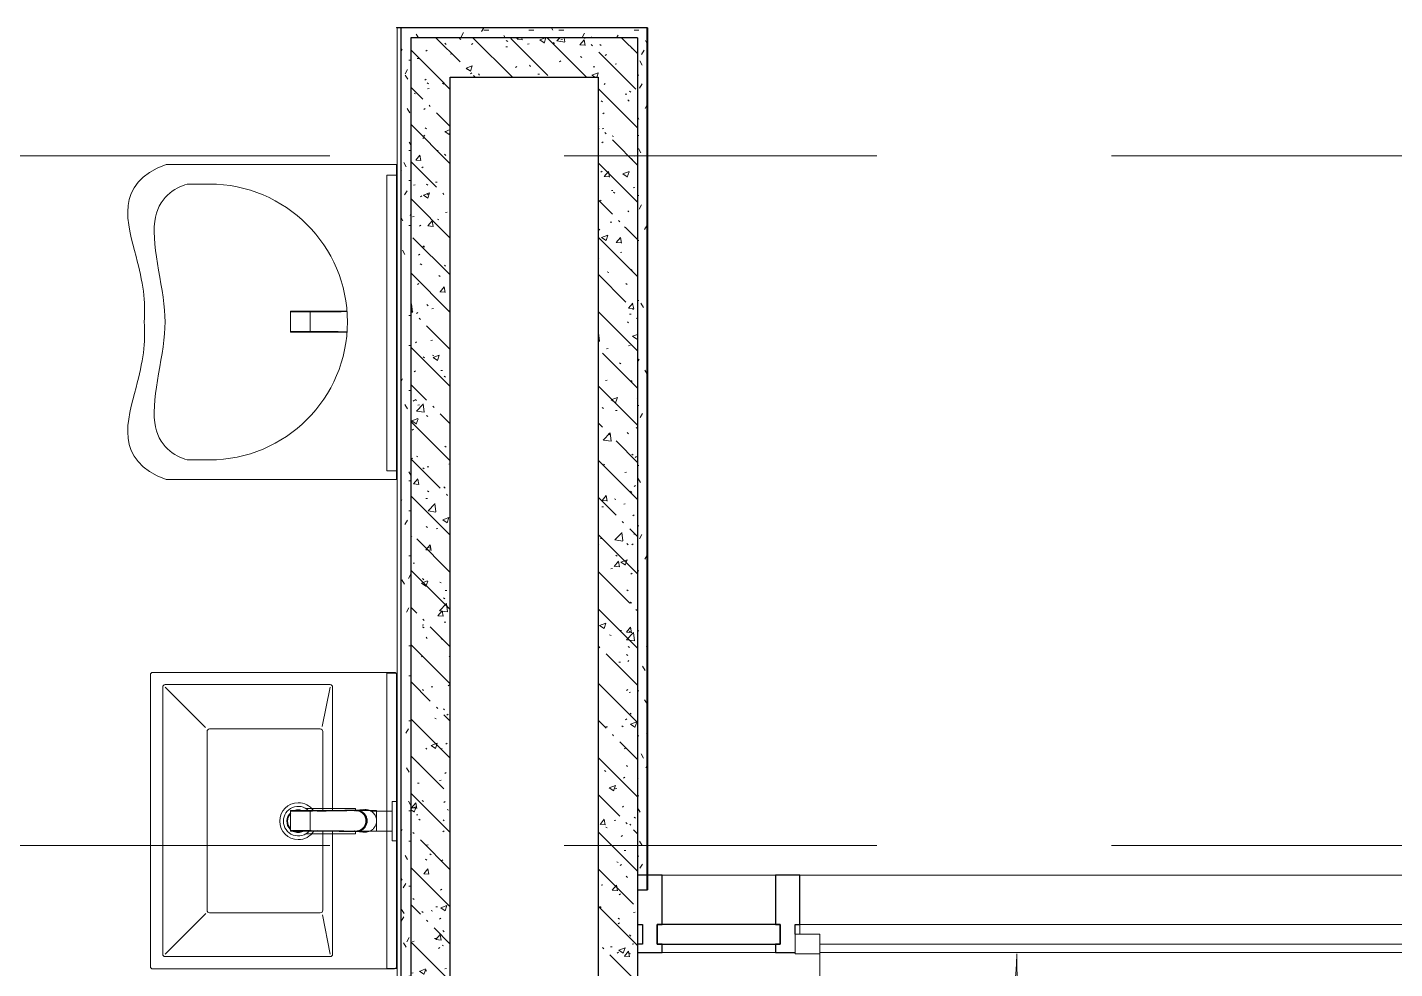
# Model space of a CAD drawing. Header units: millimetres. Extents: x 39286 to 136192, y -1987 to 27400.
# Drawn here: x 44671 to 47447, y 11750 to 13661 of the extents above; entities that cross this region are included whole.
import ezdxf

# ---------------------------------------------------------------- set-up
doc = ezdxf.new("R2010")
doc.units = ezdxf.units.MM
doc.linetypes.add('Осевая', pattern=[3175, 635, -476.25, 1587.5, -476.25])
for name, color, linetype, lineweight in [('0-1', 7, 'Continuous', 9), ('A-DOOR', 7, 'Continuous', 9), ('A-DOOR-1', 7, 'Continuous', 13), ('A-GLAZ-CURT', 7, 'Continuous', 9), ('A-GLAZ-CURT-1', 7, 'Continuous', 25), ('A-GLAZ-CWMG', 7, 'Continuous', 9), ('A-GLAZ-CWMG-1', 7, 'Continuous', 25), ('A-WALL', 7, 'Continuous', 9), ('I-WALL', 7, 'Continuous', 9), ('P-SANR-FIXT', 7, 'Continuous', 9), ('P-SANR-FIXT-1', 7, 'Continuous', 13), ('Оси-2', 7, 'Осевая', 9)]:
    doc.layers.add(name, color=color, linetype=linetype, lineweight=lineweight)
for name, color, linetype, lineweight, true_color in [('A-WALL-1', 7, 'Continuous', 25, 0x3c3c3c), ('A-WALL-FNSH-2', 7, 'Continuous', 13, 0x3c3c3c), ('I-FURN-1', 7, 'Continuous', 9, 0xf0f0f0)]:
    doc.layers.add(name, color=color, linetype=linetype, lineweight=lineweight, true_color=true_color)
pattern_1 = [(135, (0, 0), (-75.43415, -75.43415), [106.68, -17.78, 3.556, -17.78]), (135, (0, 75.39), (-75.43415, -75.43415), []), (50, (0, 0), (127.52922, -11.15758), [13.335, -146.685]), (355, (0, 0), (-24.66966, 133.74002), [10.668, -117.348]), (100.451, (10.63, -0.93), (102.85973, 122.58178), [11.333, -124.663]), (46.184, (0, 35.56), (189.75516, -29.43036), [20.002, -220.027]), (96.636, (15.81, 33.1), (166.1822, 173.1996), [17, -186.995]), (351.184, (0, 35.56), (166.1839, 173.1976), [16.002, -176.022]), (21, (17.78, 26.67), (106.13027, -71.58603), [13.335, -146.685]), (326, (17.78, 26.67), (43.26188, 128.93175), [10.668, -117.348]), (71.451, (26.62, 20.7), (149.39198, 57.34505), [11.333, -124.663]), (37.5, (0, 0), (2.16223, 59.188357), [3.353, -112.573, 3.353, -115.773, -117.793]), (37.5, (0, 0), (2.16223, 59.188357), [-235.052, 3.353, -114.44]), (7.5, (0, 0), (46.77386, 70.12615), [3.353, -64.567, 3.353, -109.906, -44.894]), (7.5, (0, 0), (46.77386, 70.12615), [-181.178, 3.353, -41.542]), (327.5, (-39.65, 0), (94.91367, -4.010093), [3.353, -41.097, 3.353, -135.331, -184.023]), (327.5, (-39.65, 0), (94.91367, -4.010093), [-183.134, 3.353, -180.67]), (317.5, (-57.43, 0), (103.69057, 17.79882), [3.353, -54.432, 3.353, -88.748, -130.683]), (317.5, (-57.43, 0), (103.69057, 17.79882), [-149.885, 3.353, -127.33])]
pattern_2 = [(0, (0, 0), (121.92, 30.48), [10.058, -81.382, 10.058, -81.382, -487.68]), (0, (0, 0), (121.92, 30.48), [-182.88, 10.058, -172.822, 10.058, -81.382, -213.36]), (0, (0, 0), (121.92, 30.48), [-457.2, 10.058, -50.902, 10.058, -142.342]), (120, (45.72, 15.24), (-87.356454, 90.345817), [10.058, -81.382, 10.058, -81.382, -487.68]), (120, (45.72, 15.24), (-87.356454, 90.345817), [-182.88, 10.058, -172.822, 10.058, -81.382, -213.36]), (120, (45.72, 15.24), (-87.356454, 90.345817), [-457.2, 10.058, -50.902, 10.058, -142.342]), (240, (60.96, 76.2), (-34.563546, -120.825817), [10.058, -81.382, 10.058, -81.382, -487.68]), (240, (60.96, 76.2), (-34.563546, -120.825817), [-182.88, 10.058, -172.822, 10.058, -81.382, -213.36]), (240, (60.96, 76.2), (-34.563546, -120.825817), [-457.2, 10.058, -50.902, 10.058, -142.342])]

# ---------------------------------------------------------------- blocks, each defined once
blk = doc.blocks.new('зеркало круглое600д - 1_22д зеркало круглое d600-30456177-План разверток пом_ 1_38_ Этаж 1')
at = {"layer": 'I-FURN-1'}
for p, q in [((-300, 0), (300, 0)), ((300, 0), (-300, 0)), ((-300, 0), (-300, -20)), ((-300, -20), (300, -20)), ((300, -20), (-300, -20)), ((300, -20), (300, 0))]:
    blk.add_line(p, q, dxfattribs=at)
blk = doc.blocks.new('зеркало круглое600д - 1_22д зеркало круглое d600-V58-План разверток пом_ 1_38_ Этаж 1')
at = {"layer": 'I-FURN-1'}
for p, q in [((-300, 0), (300, 0)), ((244.6, 0), (-300, 0)), ((300, 0), (258, 0)), ((-300, 0), (-300, -20)), ((-300, -20), (251.8, -20)), ((300, -20), (-300, -20)), ((258, -20), (300, -20)), ((300, -20), (300, 0))]:
    blk.add_line(p, q, dxfattribs=at)
blk = doc.blocks.new('сифон - Для раковины-V64-План разверток пом_ 1_38_ Этаж 1')
at = {"layer": 'P-SANR-FIXT'}
for p, q in [((200, 40), (191.1, 40)), ((191.1, 0.6), (191.1, 40)), ((200, 40), (200, 0.6)), ((116.7, 26), (15, 26)), ((116.7, 26), (116.7, 20.9)), ((15, -26), (116.7, -26)), ((116.7, -19.7), (116.7, -26)), ((191.1, -40), (191.1, 0)), ((200, 0), (200, -40)), ((191.1, -40), (200, -40))]:
    blk.add_line(p, q, dxfattribs=at)
for start, end in [(45, 180), (180, 319.7584)]:
    blk.add_arc((0, 0), 30, start, end, dxfattribs=at)
at = {"layer": 'P-SANR-FIXT-1'}
for p, q in [((127.1, 20), (123.1, 20)), ((180, 20), (147.8, 20)), ((191.1, 20), (180, 20)), ((21.9, -20), (49, -20)), ((49, -20), (56, -20)), ((56, -20), (75, -20)), ((85.7, -20), (118.5, -20)), ((119.7, -20), (122.9, -20)), ((145.8, -20), (180, -20)), ((180, -20), (191.1, -20))]:
    blk.add_line(p, q, dxfattribs=at)
for radius, start, end in [(22.5, 133.7338, 180), (22.5, 180, 225.6765), (21.5, 136.1578, 180), (21.5, 180, 223.3802), (22.5, 67.2152, 113.0759), (21.5, 72, 108), (22.5, 241.9585, 297.7301), (21.5, 245.8675, 288), (21.5, 289.8449, 293.8296)]:
    blk.add_arc((0, 0), radius, start, end, dxfattribs=at)
blk = doc.blocks.new('раковина - 400 x 500mm-V65-План разверток пом_ 1_38_ Этаж 1')
at = {"layer": 'P-SANR-FIXT'}
for p, q in [((347.5, 0), (-244.5, 0)), ((-249.5, -5), (-249.5, -495)), ((352.5, -20), (352.5, -5)), ((352.5, -495), (352.5, -20)), ((-224.5, -135), (-224.5, -470)), ((32, -130), (-219.5, -130)), ((-219.5, -135), (-139.5, -151)), ((322.5, -130), (72, -130)), ((322.5, -135), (242.8, -150.5)), ((327.5, -470), (327.5, -135)), ((-134.5, -155), (-134.5, -380)), ((-126, -150), (-129.5, -150)), ((32.1, -150), (-126, -150)), ((233.5, -150), (72, -150)), ((238.5, -155), (238.5, -380)), ((-219.5, -470), (-137.6, -388.1)), ((-129.5, -385), (233.5, -385)), ((322.5, -470), (240.2, -387.7)), ((-219.5, -475), (322.5, -475)), ((-244.5, -500), (347.5, -500))]:
    blk.add_line(p, q, dxfattribs=at)
for centre, radius, start, end in [((-244.5, -5), 5, 90, 134.153), ((347.5, -5), 5, 13.7658, 90), ((-244.5, -5), 5, 135, 180), ((-219.5, -135), 5, 90, 180), ((322.5, -135), 5, 0, 90), ((-129.5, -155), 5, 90, 180), ((233.5, -155), 5, 0, 90), ((52.6, -199.9), 37.5, 124.8171, 180), ((52.6, -199.9), 23, 161.6513, 180), ((52.6, -199.9), 37.5, 360, 57.1461), ((52.6, -199.9), 23, 360, 25.129), ((52.6, -199.9), 37.5, 180, 360), ((52.6, -199.9), 23, 180, 198.7205), ((52.6, -199.9), 23, 221.5388, 315), ((52.6, -199.9), 23, 334.4154, 360), ((-129.5, -380), 5, 180, 270), ((233.5, -380), 5, 270, 360), ((-219.5, -470), 5, 180, 270), ((322.5, -470), 5, 270, 0), ((-244.5, -495), 5, 180, 270), ((347.5, -495), 5, 270, 0)]:
    blk.add_arc(centre, radius, start, end, dxfattribs=at)
blk = doc.blocks.new('смеситель для раковины - Default-V66-План разверток пом_ 1_38_ Этаж 1')
at = {"layer": '0-1'}
for p, q in [((19.7, 151.6), (-19.8, 151.6)), ((19.8, 111.8), (-19.8, 111.8)), ((-20.3, 110), (-20.4, 97.4)), ((20.4, 97.4), (20.3, 110)), ((-22.8, 3), (-21.8, 15.6)), ((-20.7, 17.2), (-20.7, 16.7)), ((20.8, 16.7), (20.8, 17.2))]:
    blk.add_line(p, q, dxfattribs=at)
at = {"layer": '0-1', "flags": 128}
for points in [[(-19.8, 151.6), (-20, 151.6), (-20.2, 151.6), (-20.3, 151.5), (-20.4, 151.5), (-20.5, 151.4), (-20.6, 151.3), (-20.6, 151.2), (-20.7, 151.1), (-20.7, 151.1), (-20.7, 151), (-20.7, 151), (-20.8, 150.9), (-20.8, 150.6), (-20.8, 149.7), (-20.8, 148.7), (-20.8, 147.7), (-20.9, 146.7), (-20.9, 145.3), (-21.1, 93.2)], [(19.7, 151.6), (20, 151.6), (20.2, 151.6), (20.4, 151.5), (20.5, 151.4), (20.6, 151.3), (20.6, 151.3), (20.7, 151.2), (20.7, 151.1), (20.7, 151.1), (20.7, 151), (20.8, 151), (20.8, 150.9), (20.8, 150.6)], [(-19.8, 111.8), (-19.9, 111.8), (-20, 111.8), (-20.1, 111.8), (-20.1, 111.7), (-20.2, 111.7), (-20.3, 111.6), (-20.3, 111.5), (-20.3, 111.5), (-20.3, 111.4), (-20.3, 111.4), (-20.3, 111.4), (-20.3, 111.3), (-20.3, 111.2), (-20.3, 111), (-20.3, 110.8), (-20.3, 110.6), (-20.3, 110.3), (-20.3, 110)], [(12.1, -0.1), (14.4, 1.7), (18.1, 6.1), (20.4, 11.5), (21.2, 17.2), (21.2, 36.2), (21.1, 56), (21, 111.4)], [(19.8, 111.8), (19.9, 111.8), (20, 111.8), (20.1, 111.8), (20.2, 111.7), (20.2, 111.6), (20.3, 111.6), (20.3, 111.5), (20.3, 111.5), (20.3, 111.4), (20.3, 111.4), (20.3, 111.3), (20.3, 111.1), (20.3, 110.9), (20.3, 110.7), (20.3, 110.4), (20.3, 110)], [(-21.8, 15.6), (-21.7, 19.7), (-21.6, 24.4), (-21.5, 30.8), (-21.4, 37.1), (-21.3, 49.4), (-21.2, 68.8), (-21.1, 88)], [(-18.9, 7.6), (-20, 10.3), (-20.8, 13.1), (-21.1, 18.6), (-21.1, 48.6), (-21.1, 93.2)], [(21.8, 15.6), (22.1, 11.2), (22.8, 3)]]:
    blk.add_lwpolyline(points, dxfattribs=at)
at = {"layer": 'P-SANR-FIXT'}
for p, q in [((21, 151.6), (-21, 151.6)), ((-21, 151.6), (-21, -23)), ((-19.7, 144), (-19.8, 111.7)), ((19.8, 111.7), (19.7, 144)), ((21, -23), (21, 151.6)), ((-21, 19.9), (-20.8, 19.8)), ((-20.4, 22), (-20.8, 19.8)), ((19.4, 12.9), (20.4, 11.1)), ((20.8, 19.8), (20.4, 22)), ((21, 19.9), (20.8, 19.8)), ((20.9, 18.5), (20.8, 19.8)), ((20.9, 18.4), (21.1, 18.4)), ((22.5, 5), (22.9, 0.9)), ((-21, -23), (21, -23)), ((-0.6, -2.8), (0.6, -2.8))]:
    blk.add_line(p, q, dxfattribs=at)
at = {"layer": 'P-SANR-FIXT', "flags": 128}
for points in [[(-21.1, 16.9), (-21.1, 42.2), (-21, 67.6), (-20.8, 118.3), (-20.7, 143.7), (-20.7, 149.4), (-20.8, 150.2), (-20.9, 145.3), (-20.9, 138.9), (-21.1, 88.1)], [(-20.1, 88.1), (-20.1, 99.6), (-20, 111), (-20, 122.4), (-19.9, 133.8), (-19.9, 145.2)], [(19.9, 145.2), (19.9, 138.9), (19.9, 132.6), (20, 126.2), (20, 119.9), (20, 113.5), (20, 107.2), (20.1, 100.8), (20.1, 94.5), (20.1, 88.1)], [(21.1, 88.1), (20.9, 138.9), (20.9, 145.3), (20.8, 150.2), (20.7, 149.4), (20.7, 143.7), (20.8, 118.3), (21, 67.6), (21.1, 42.2), (21.1, 16.9)], [(-21.1, 18.6), (-21.1, 18.6), (-21.1, 18.6), (-21, 18.6), (-21, 18.6), (-21, 18.5), (-20.9, 18.5), (-20.9, 18.5)], [(-21.1, 18.4), (-21.1, 18), (-21.1, 17.6), (-21.1, 17.2), (-21.1, 16.8), (-21.1, 16.4)], [(-20.8, 19.8), (-20.9, 19.2), (-20.9, 18.5)], [(-15.9, 4.1), (-13.1, 1.6), (-9.8, -0.4), (-6.1, -1.8), (-2.1, -2.5), (2.1, -2.5), (6.1, -1.8), (9.8, -0.4), (11.1, 0.4)], [(11.5, 0.5), (13.1, 1.6), (15.9, 4.1)], [(21.1, 16.4), (21.1, 16.8), (21.1, 17.2), (21.1, 17.6), (21.1, 18), (21.1, 18.4)], [(22.9, 0.9), (22.7, 3.2), (22.5, 5.6), (22.3, 7.9), (22.1, 10.8), (21.8, 15.2)], [(0.6, -3.9), (0.3, -3.9), (0.1, -3.9), (-0.1, -3.9), (-0.3, -3.9), (-0.6, -3.9)]]:
    blk.add_lwpolyline(points, dxfattribs=at)
at = {"layer": 'P-SANR-FIXT'}
for centre, major_axis, ratio, start_param, end_param in [((-19.8, 109.7), (-0.5, 0.002), 0.095846, 0.017294, 1.571164), ((19.8, 109.7), (0.5, 0.002), 0.095848, 4.711795, 6.265892), ((0, 17.2), (20.8, 0), 0.98634, 3.038054, 3.141593), ((0, 17.2), (20.8, 0), 0.98634, 3.141593, 3.441377), ((0, 16.7), (20.8, 0), 0.98634, 3.141593, 3.372062), ((0, 16.7), (20.7, 0), 0.98634, 3.571127, 3.769911), ((0, 17.2), (20.8, 0), 0.98634, 3.613983, 5.358408), ((0, 16.7), (20.7, 0), 0.98634, 3.994763, 4.083653), ((0, 16.7), (20.8, 0), 0.98634, 5.376246, 5.846752), ((0, 17.2), (20.8, 0), 0.98634, 5.499139, 5.804813), ((0, 17.2), (-20.8, 0), 0.98634, 2.841808, 3.141593), ((0, 16.7), (20.8, 0), 0.98634, 6.052716, 6.283185), ((0, 17.2), (20.8, 0), 0.98634, 0, 0.103539), ((0, 16.7), (20.7, 0), 0.98634, 4.276566, 4.807479), ((0, 16.7), (20.8, 0), 0.98634, 4.9338, 5.10736)]:
    blk.add_ellipse(centre, major_axis=major_axis, ratio=ratio, start_param=start_param, end_param=end_param, dxfattribs=at)
for points, knots in [([(-19.9, 145.2), (-19.9, 146), (-19.9, 147.4), (-19.8, 149.3), (-19.8, 150.7), (-19.8, 151.5), (-19.8, 151.6), (-19.8, 151.6)], [0, 0, 0, 0, 0.1, 0.2, 0.3, 0.4, 0.4725859, 0.4725859, 0.4725859, 0.4725859]), ([(-19.8, 151.6), (-19.7, 151.6), (-19.7, 151.6), (-19.7, 151.2), (-19.7, 150), (-19.7, 148.3), (-19.7, 146.2), (-19.7, 144.8), (-19.7, 144)], [0.4728347, 0.4728347, 0.4728347, 0.4728347, 0.5, 0.6, 0.7, 0.8, 0.9, 1, 1, 1, 1]), ([(19.7, 144), (19.7, 144.8), (19.7, 146.2), (19.7, 148.3), (19.7, 150), (19.7, 151.2), (19.7, 151.6), (19.7, 151.6), (19.7, 151.6)], [0, 0, 0, 0, 0.1, 0.2, 0.3, 0.4, 0.5, 0.5274121, 0.5274121, 0.5274121, 0.5274121]), ([(19.7, 151.6), (19.8, 151.6), (19.8, 151.5), (19.8, 150.7), (19.8, 149.3), (19.9, 147.4), (19.9, 146), (19.9, 145.2)], [0.5275209, 0.5275209, 0.5275209, 0.5275209, 0.6, 0.7, 0.8, 0.9, 1, 1, 1, 1]), ([(-19.8, 111.8), (-19.8, 111.8), (-19.8, 111.7), (-19.8, 110.9), (-19.8, 110.1), (-19.8, 109.7)], [0.4695548, 0.4695548, 0.4695548, 0.4695548, 0.6, 0.8, 1, 1, 1, 1]), ([(19.8, 109.7), (19.8, 110.1), (19.8, 110.9), (19.8, 111.7), (19.8, 111.8), (19.8, 111.8)], [0, 0, 0, 0, 0.2, 0.4, 0.5304748, 0.5304748, 0.5304748, 0.5304748]), ([(-21.1, 88.1), (-21.1, 85.7), (-21.1, 82.2), (-21.1, 77.5), (-21.2, 73.9), (-21.2, 70.4), (-21.2, 66.8), (-21.2, 63.9), (-21.2, 61.5), (-21.2, 59.8), (-21.2, 58), (-21.2, 55.7), (-21.3, 52.8), (-21.3, 49.3), (-21.3, 46), (-21.3, 42.6), (-21.4, 39.4), (-21.4, 36.2), (-21.5, 32.2), (-21.5, 27.5), (-21.7, 20.9), (-21.8, 17.2), (-21.8, 15.2)], [0, 0, 0, 0, 0.083333, 0.125, 0.166667, 0.208333, 0.25, 0.291667, 0.3125, 0.333333, 0.354167, 0.375, 0.416667, 0.458333, 0.5, 0.541667, 0.583333, 0.625, 0.666667, 0.75, 0.833333, 1, 1, 1, 1]), ([(-20.4, 97.4), (-20.4, 91.1), (-20.5, 81.8), (-20.6, 69.7), (-20.6, 60), (-20.7, 52.6), (-20.8, 47.4), (-20.8, 45.2), (-20.8, 43.5), (-20.9, 41.8), (-20.9, 39.8), (-20.9, 37.7), (-20.9, 36.2), (-20.9, 35.4), (-21, 34.1), (-21, 32.6), (-21, 31), (-21, 29.7), (-21, 28.6), (-21, 27.7), (-21, 26.8), (-21.1, 25.6), (-21.1, 22.9), (-21.1, 20.4), (-21.1, 18.4)], [0, 0, 0, 0, 0.222222, 0.333333, 0.444444, 0.583333, 0.618056, 0.652778, 0.670139, 0.6875, 0.722222, 0.756944, 0.774306, 0.782986, 0.791667, 0.826389, 0.84375, 0.861111, 0.878472, 0.887153, 0.895833, 0.913194, 0.930556, 1, 1, 1, 1]), ([(-20.5, 43.6), (-20.5, 44.1), (-20.5, 44.9), (-20.5, 45.9), (-20.4, 46.5), (-20.4, 47), (-20.4, 47.6), (-20.3, 48.2), (-20.3, 49.3), (-20.3, 50.8), (-20.3, 52.7), (-20.3, 54.8), (-20.2, 57.1), (-20.2, 60.5), (-20.1, 67), (-20, 78.4), (-19.9, 90.5), (-19.9, 97.4)], [0.3665203, 0.3665203, 0.3665203, 0.3665203, 0.3928571, 0.4107143, 0.4196429, 0.4285714, 0.4375, 0.4464286, 0.4642857, 0.5, 0.5357143, 0.5714286, 0.6071429, 0.6428571, 0.7142857, 0.8571429, 1, 1, 1, 1]), ([(19.9, 97.4), (19.9, 90.5), (20, 78.4), (20.1, 66.9), (20.2, 60.3), (20.3, 57), (20.3, 54.6), (20.3, 52.6), (20.3, 50.7), (20.3, 49.2), (20.4, 48.1), (20.4, 47.4), (20.4, 46.9), (20.4, 46.4), (20.4, 45.8), (20.4, 44.6), (20.4, 43), (20.4, 41.3), (20.5, 40), (20.5, 39.2), (20.6, 38.5), (20.7, 37.9), (20.7, 37.5)], [0, 0, 0, 0, 0.1428571, 0.2857143, 0.3571429, 0.3928571, 0.4285714, 0.4642857, 0.5, 0.5357143, 0.5535714, 0.5625, 0.5714286, 0.5803571, 0.5892857, 0.6071429, 0.6428571, 0.6785714, 0.6964286, 0.7053571, 0.7142857, 0.7301718, 0.7301718, 0.7301718, 0.7301718]), ([(20.1, 88.1), (20.1, 88.2), (20.2, 88.3), (20.4, 88.2), (20.5, 88), (20.6, 87.8), (20.7, 87.5), (20.7, 87.3), (20.8, 87.1), (20.9, 87), (20.9, 86.8), (20.9, 86.7)], [0, 0, 0, 0, 0.1, 0.19375, 0.25, 0.3, 0.35, 0.4, 0.45, 0.525, 0.575, 0.575, 0.575, 0.575]), ([(21.1, 18.4), (21.1, 19.2), (21.1, 20.8), (21.1, 23.1), (21.1, 25), (21.1, 26.5), (21, 27.6), (21, 28.6), (21, 30), (21, 31.7), (21, 33.4), (21, 34.6), (20.9, 35.2), (20.9, 35.7), (20.9, 36.3), (20.9, 36.9), (20.9, 38.1), (20.9, 39.8), (20.9, 41.4), (20.8, 42.8), (20.8, 44.1), (20.8, 45.8), (20.8, 48.6), (20.7, 53.5), (20.6, 60.7), (20.6, 68.9), (20.5, 76.5), (20.5, 85.7), (20.4, 92.7), (20.4, 97.4)], [0, 0, 0, 0, 0.027778, 0.055556, 0.083333, 0.097222, 0.111111, 0.125, 0.138889, 0.166667, 0.194444, 0.208333, 0.215278, 0.222222, 0.229167, 0.236111, 0.25, 0.277778, 0.305556, 0.319444, 0.333333, 0.361111, 0.388889, 0.444444, 0.555556, 0.666667, 0.75, 0.833333, 1, 1, 1, 1]), ([(21.8, 15.2), (21.8, 16.4), (21.7, 19.4), (21.6, 24.2), (21.5, 28.2), (21.5, 30.6), (21.5, 32.4), (21.4, 34.1), (21.4, 35.8), (21.4, 37.3), (21.4, 38.7), (21.4, 39.8), (21.4, 41), (21.3, 42.6), (21.3, 44.7), (21.3, 47.5), (21.3, 50.9), (21.2, 55.1), (21.2, 60), (21.2, 65.1), (21.2, 69.9), (21.2, 74.5), (21.1, 80.6), (21.1, 85.1), (21.1, 88.1)], [0, 0, 0, 0, 0.142857, 0.285714, 0.357143, 0.392857, 0.428571, 0.464286, 0.5, 0.535714, 0.553571, 0.571429, 0.589286, 0.607143, 0.642857, 0.678571, 0.714286, 0.75, 0.785714, 0.821429, 0.857143, 0.892857, 0.928571, 1, 1, 1, 1]), ([(-21, 19.9), (-21, 20.5), (-20.9, 21.9), (-20.9, 23.9), (-20.9, 25.6), (-20.9, 26.9), (-20.9, 27.6), (-20.9, 28.1), (-20.9, 28.7), (-20.9, 29.4), (-21, 30.9), (-21, 33.1), (-21, 35.5), (-20.9, 37.4), (-20.9, 38.5), (-20.8, 39.3), (-20.7, 40.1), (-20.7, 40.7), (-20.6, 41.2), (-20.6, 41.3)], [0, 0, 0, 0, 0.0357143, 0.0714286, 0.1071429, 0.125, 0.1339286, 0.1428571, 0.1517857, 0.1607143, 0.1785714, 0.2142857, 0.25, 0.2678571, 0.2857143, 0.2946429, 0.3035714, 0.3214286, 0.3257253, 0.3257253, 0.3257253, 0.3257253]), ([(20.9, 33.9), (20.9, 33.6), (20.9, 32.5), (20.9, 30.9), (20.9, 29.2), (20.9, 28.3), (20.9, 27.5), (20.9, 26.8), (20.9, 25.6), (20.9, 23.9), (21, 21.9), (21, 20.5), (21, 19.9)], [0.7766981, 0.7766981, 0.7766981, 0.7766981, 0.7857143, 0.8214286, 0.8392857, 0.8571429, 0.8660714, 0.875, 0.8928571, 0.9285714, 0.9642857, 1, 1, 1, 1]), ([(-21.8, 15.2), (-21.9, 13.9), (-22, 12.1), (-22.1, 10.1), (-22.2, 8.7), (-22.3, 7.5), (-22.4, 6.6), (-22.5, 5.7), (-22.6, 4.8), (-22.7, 3.8), (-22.8, 2.5), (-22.9, 1.5), (-22.9, 0.9)], [0, 0, 0, 0, 0.166667, 0.25, 0.333333, 0.416667, 0.5, 0.583333, 0.666667, 0.75, 0.833333, 1, 1, 1, 1]), ([(22.9, 0.3), (22.9, -2.5), (22.3, -6.4), (20, -11.4), (17.7, -14.7), (14.9, -17.6), (11.6, -20), (7.9, -21.7), (4.5, -22.6), (1.5, -23), (-1.9, -23), (-6, -22.4), (-10, -20.8), (-12.8, -19.1), (-14.8, -17.5), (-16.7, -15.8), (-18.8, -13.3), (-21.9, -8.1), (-22.9, -3.2), (-22.9, 0.3)], [0, 0, 0, 0, 0.111111, 0.166667, 0.222222, 0.277778, 0.333333, 0.388889, 0.444444, 0.479167, 0.513889, 0.583333, 0.652778, 0.6875, 0.722222, 0.756944, 0.791667, 0.861111, 1, 1, 1, 1]), ([(-21, 19.9), (-21, 19.7), (-21, 19.5), (-21.1, 19.2), (-21.1, 18.9), (-21.1, 18.7), (-21.1, 18.6)], [0, 0, 0, 0, 0.333333, 0.5, 0.666667, 1, 1, 1, 1]), ([(-0.6, -3.9), (-1.6, -3.9), (-3.8, -3.7), (-7, -2.8), (-10, -1.5), (-12.8, 0.2), (-15.2, 2.3), (-17.3, 4.8), (-18.7, 7.1), (-19.6, 9), (-20.1, 10.6), (-20.6, 12.1), (-21, 14.3), (-21.1, 15.9), (-21.1, 16.9)], [0, 0, 0, 0, 0.1, 0.2, 0.3, 0.4, 0.5, 0.6, 0.7, 0.75, 0.8, 0.85, 0.9, 1, 1, 1, 1]), ([(-21.1, 16.4), (-21.1, 14.3), (-20.4, 11.1), (-18.7, 7.6), (-17.5, 5.8), (-16.4, 4.5), (-15.2, 3.2), (-13.9, 2.1), (-12.5, 1), (-10.9, 0.1), (-9.2, -0.7), (-6.9, -1.7), (-3.8, -2.5), (0, -2.8), (3.8, -2.5), (6.9, -1.7), (9, -0.9), (10.1, -0.3), (10.9, 0.1), (11.7, 0.5), (12.7, 1.2), (13.9, 2), (15, 3), (15.8, 3.8), (16.4, 4.5), (17, 5.2), (17.7, 6.2), (18.6, 7.6), (19.3, 9), (19.7, 9.9), (19.9, 10.5), (20, 10.9), (20.2, 11.2), (20.3, 11.7), (20.6, 12.6), (20.8, 13.8), (21, 15.1), (21.1, 16), (21.1, 16.4)], [0, 0, 0, 0, 0.111111, 0.166667, 0.194444, 0.222222, 0.25, 0.277778, 0.305556, 0.333333, 0.361111, 0.388889, 0.444444, 0.5, 0.555556, 0.611111, 0.638889, 0.652778, 0.666667, 0.680556, 0.694444, 0.722222, 0.75, 0.763889, 0.777778, 0.791667, 0.805556, 0.833333, 0.861111, 0.875, 0.881944, 0.888889, 0.895833, 0.902778, 0.916667, 0.944444, 0.972222, 1, 1, 1, 1]), ([(-20.8, 14.6), (-20.7, 14.1), (-20.6, 12.9), (-20.2, 11.6), (-20, 10.9)], [0, 0, 0, 0, 0.4, 1, 1, 1, 1]), ([(-20, 10.9), (-19.6, 9.8), (-18.5, 7.4), (-17, 5.2), (-15.9, 4.1)], [0, 0, 0, 0, 0.444444, 1, 1, 1, 1]), ([(21.1, 16.9), (21.1, 15.9), (21, 13.7), (20.2, 10.6), (19, 7.6), (16.7, 3.9), (12.9, 0), (7.1, -3.1), (2.7, -3.9), (0.6, -3.9)], [0, 0, 0, 0, 0.1, 0.2, 0.3, 0.4, 0.6, 0.8, 1, 1, 1, 1]), ([(15.9, 4.1), (16.7, 5), (18.4, 7.2), (19.5, 9.5), (20, 10.9)], [0, 0, 0, 0, 0.444444, 1, 1, 1, 1]), ([(20, 10.9), (20.2, 11.4), (20.5, 12.7), (20.7, 13.9), (20.8, 14.6)], [0, 0, 0, 0, 0.444444, 1, 1, 1, 1]), ([(-0.6, -3.9), (-0.6, -3.9), (-0.6, -3.7), (-0.6, -3.5), (-0.6, -3.1), (-0.6, -2.9), (-0.6, -2.8)], [0, 0, 0, 0, 0.363636, 0.545455, 0.727273, 1, 1, 1, 1]), ([(0.6, -3.9), (0.6, -3.9), (0.6, -3.7), (0.6, -3.5), (0.6, -3.1), (0.6, -2.9), (0.6, -2.8)], [0, 0, 0, 0, 0.363636, 0.545455, 0.727273, 1, 1, 1, 1])]:
    blk.add_open_spline(points, degree=3, knots=knots, dxfattribs=at)
for points in [[(-19.8, 111.8), (-19.8, 111.8), (-19.8, 111.8), (-19.8, 111.8)], [(19.8, 111.8), (19.8, 111.8), (19.8, 111.8), (19.8, 111.8)], [(-20.1, 88.1), (-20.4, 88.2), (-20.6, 88.2), (-20.8, 88.2)], [(-20, 85.7), (-20.1, 86.5), (-20.1, 87.3), (-20.1, 88.1)], [(20.1, 88.1), (20.1, 87.3), (20.1, 86.5), (20, 85.7)], [(-22.9, 0.9), (-22.9, 2.2), (-22.8, 3.6), (-22.6, 4.9)], [(-21.8, 15.2), (-21.8, 16.4), (-21.7, 17.6), (-21.4, 18.8)], [(-21.2, 19.5), (-21, 20.5), (-20.6, 21.4), (-20.2, 22.3)], [(-20.9, 18.4), (-21, 18.4), (-21.1, 18.4), (-21.1, 18.5)], [(-20.4, 22.5), (-20.7, 21.7), (-20.9, 20.8), (-21, 19.9)], [(-20.9, 18.3), (-20.9, 17.7), (-20.9, 16.5), (-20.8, 15.2), (-20.8, 14.6)], [(20.7, 19.9), (20.7, 17.5), (19.9, 12.6), (16.3, 6), (10.7, 1.1), (3.8, -1.6), (-3.7, -1.6), (-10.7, 1.1), (-16.3, 6), (-19.9, 12.6), (-20.7, 17.5), (-20.7, 19.9)], [(-20.4, 11.1), (-20.1, 11.7), (-19.8, 12.3), (-19.4, 12.9)], [(20.2, 22.3), (21.2, 20.1), (21.8, 17.6), (21.8, 15.2)], [(21, 19.9), (20.9, 20.8), (20.7, 21.7), (20.4, 22.5)], [(20.8, 14.6), (20.8, 15.2), (20.9, 16.5), (20.9, 17.8), (20.9, 18.4)], [(21.1, 18.5), (21.1, 18.5), (21, 18.5), (20.9, 18.5)], [(21.1, 18.5), (21.1, 18.6), (21.1, 18.7), (21.1, 18.9), (21.1, 19.2), (21.1, 19.4), (21, 19.6), (21, 19.8), (21, 19.9)], [(-3, -2.5), (-2.2, -2.7), (-1.4, -2.7), (-0.6, -2.8)]]:
    blk.add_open_spline(points, degree=3, dxfattribs=at)
blk = doc.blocks.new('смеситель для раковины - Default-V67-План разверток пом_ 1_38_ Этаж 1')
at = {"layer": '0-1'}
for p, q in [((19.7, 151.6), (-19.8, 151.6)), ((19.8, 111.8), (-19.8, 111.8)), ((-20.3, 110), (-20.4, 97.4)), ((20.4, 97.4), (20.3, 110))]:
    blk.add_line(p, q, dxfattribs=at)
at = {"layer": '0-1', "flags": 128}
for points in [[(-19.8, 151.6), (-20, 151.6), (-20.2, 151.6), (-20.3, 151.5), (-20.4, 151.5), (-20.5, 151.4), (-20.6, 151.3), (-20.6, 151.2), (-20.7, 151.1), (-20.7, 151.1), (-20.7, 151), (-20.7, 151), (-20.8, 150.9), (-20.8, 150.6), (-20.8, 149.7), (-20.8, 148.7), (-20.8, 147.7), (-20.9, 146.7), (-20.9, 145.3), (-21.1, 93.2)], [(19.7, 151.6), (20, 151.6), (20.2, 151.6), (20.4, 151.5), (20.5, 151.4), (20.6, 151.3), (20.6, 151.3), (20.7, 151.2), (20.7, 151.1), (20.7, 151.1), (20.7, 151), (20.8, 151), (20.8, 150.9), (20.8, 150.6)], [(-19.8, 111.8), (-19.9, 111.8), (-20, 111.8), (-20.1, 111.8), (-20.1, 111.7), (-20.2, 111.7), (-20.3, 111.6), (-20.3, 111.5), (-20.3, 111.5), (-20.3, 111.4), (-20.3, 111.4), (-20.3, 111.4), (-20.3, 111.3), (-20.3, 111.2), (-20.3, 111), (-20.3, 110.8), (-20.3, 110.6), (-20.3, 110.3), (-20.3, 110)], [(19.8, 111.8), (19.9, 111.8), (20, 111.8), (20.1, 111.8), (20.2, 111.7), (20.2, 111.6), (20.3, 111.6), (20.3, 111.5), (20.3, 111.5), (20.3, 111.4), (20.3, 111.4), (20.3, 111.3), (20.3, 111.1), (20.3, 110.9), (20.3, 110.7), (20.3, 110.4), (20.3, 110)], [(21.2, 37.8), (21.1, 56), (21, 111.4)], [(-21.4, 37.8), (-21.3, 49.4), (-21.2, 68.8), (-21.1, 88)], [(-21.1, 37.8), (-21.1, 48.6), (-21.1, 93.2)]]:
    blk.add_lwpolyline(points, dxfattribs=at)
at = {"layer": 'P-SANR-FIXT'}
for p, q in [((21, 151.6), (-21, 151.6)), ((-21, 151.6), (-21, 37.8)), ((-19.7, 144), (-19.8, 111.7)), ((19.8, 111.7), (19.7, 144)), ((21, 37.8), (21, 151.6))]:
    blk.add_line(p, q, dxfattribs=at)
at = {"layer": 'P-SANR-FIXT', "flags": 128}
for points in [[(-21.1, 37.8), (-21.1, 42.2), (-21, 67.6), (-20.8, 118.3), (-20.7, 143.7), (-20.7, 149.4), (-20.8, 150.2), (-20.9, 145.3), (-20.9, 138.9), (-21.1, 88.1)], [(-20.1, 88.1), (-20.1, 99.6), (-20, 111), (-20, 122.4), (-19.9, 133.8), (-19.9, 145.2)], [(19.9, 145.2), (19.9, 138.9), (19.9, 132.6), (20, 126.2), (20, 119.9), (20, 113.5), (20, 107.2), (20.1, 100.8), (20.1, 94.5), (20.1, 88.1)], [(21.1, 88.1), (20.9, 138.9), (20.9, 145.3), (20.8, 150.2), (20.7, 149.4), (20.7, 143.7), (20.8, 118.3), (21, 67.6), (21.1, 42.2), (21.1, 37.8)]]:
    blk.add_lwpolyline(points, dxfattribs=at)
at = {"layer": 'P-SANR-FIXT'}
for centre, major_axis, ratio, start_param, end_param in [((-19.8, 109.7), (-0.5, 0.002), 0.095846, 0.017294, 1.571164), ((19.8, 109.7), (0.5, 0.002), 0.095848, 4.711795, 6.265892)]:
    blk.add_ellipse(centre, major_axis=major_axis, ratio=ratio, start_param=start_param, end_param=end_param, dxfattribs=at)
for points, knots in [([(-19.9, 145.2), (-19.9, 146), (-19.9, 147.4), (-19.8, 149.3), (-19.8, 150.7), (-19.8, 151.5), (-19.8, 151.6), (-19.8, 151.6)], [0, 0, 0, 0, 0.1, 0.2, 0.3, 0.4, 0.4725859, 0.4725859, 0.4725859, 0.4725859]), ([(-19.8, 151.6), (-19.7, 151.6), (-19.7, 151.6), (-19.7, 151.2), (-19.7, 150), (-19.7, 148.3), (-19.7, 146.2), (-19.7, 144.8), (-19.7, 144)], [0.4728347, 0.4728347, 0.4728347, 0.4728347, 0.5, 0.6, 0.7, 0.8, 0.9, 1, 1, 1, 1]), ([(19.7, 144), (19.7, 144.8), (19.7, 146.2), (19.7, 148.3), (19.7, 150), (19.7, 151.2), (19.7, 151.6), (19.7, 151.6), (19.7, 151.6)], [0, 0, 0, 0, 0.1, 0.2, 0.3, 0.4, 0.5, 0.5274121, 0.5274121, 0.5274121, 0.5274121]), ([(19.7, 151.6), (19.8, 151.6), (19.8, 151.5), (19.8, 150.7), (19.8, 149.3), (19.9, 147.4), (19.9, 146), (19.9, 145.2)], [0.5275209, 0.5275209, 0.5275209, 0.5275209, 0.6, 0.7, 0.8, 0.9, 1, 1, 1, 1]), ([(-19.8, 111.8), (-19.8, 111.8), (-19.8, 111.7), (-19.8, 110.9), (-19.8, 110.1), (-19.8, 109.7)], [0.4695548, 0.4695548, 0.4695548, 0.4695548, 0.6, 0.8, 1, 1, 1, 1]), ([(19.8, 109.7), (19.8, 110.1), (19.8, 110.9), (19.8, 111.7), (19.8, 111.8), (19.8, 111.8)], [0, 0, 0, 0, 0.2, 0.4, 0.5304748, 0.5304748, 0.5304748, 0.5304748]), ([(-21.1, 88.1), (-21.1, 85.7), (-21.1, 82.2), (-21.1, 77.5), (-21.2, 73.9), (-21.2, 70.4), (-21.2, 66.8), (-21.2, 63.9), (-21.2, 61.5), (-21.2, 59.8), (-21.2, 58), (-21.2, 55.7), (-21.3, 52.8), (-21.3, 49.3), (-21.3, 46), (-21.3, 42.6), (-21.4, 39.9), (-21.4, 38.2), (-21.4, 37.6)], [0, 0, 0, 0, 0.0833333, 0.125, 0.1666667, 0.2083333, 0.25, 0.2916667, 0.3125, 0.3333333, 0.3541667, 0.375, 0.4166667, 0.4583333, 0.5, 0.5416667, 0.5833333, 0.6063435, 0.6063435, 0.6063435, 0.6063435]), ([(-20.4, 97.4), (-20.4, 91.1), (-20.5, 81.8), (-20.6, 69.7), (-20.6, 60), (-20.7, 52.6), (-20.8, 47.4), (-20.8, 45.2), (-20.8, 43.5), (-20.9, 41.8), (-20.9, 40), (-20.9, 38.5), (-20.9, 37.8)], [0, 0, 0, 0, 0.2222222, 0.3333333, 0.4444444, 0.5833333, 0.6180556, 0.6527778, 0.6701389, 0.6875, 0.7222222, 0.748762, 0.748762, 0.748762, 0.748762]), ([(-20.5, 43.6), (-20.5, 44.1), (-20.5, 44.9), (-20.5, 45.9), (-20.4, 46.5), (-20.4, 47), (-20.4, 47.6), (-20.3, 48.2), (-20.3, 49.3), (-20.3, 50.8), (-20.3, 52.7), (-20.3, 54.8), (-20.2, 57.1), (-20.2, 60.5), (-20.1, 67), (-20, 78.4), (-19.9, 90.5), (-19.9, 97.4)], [0.3665203, 0.3665203, 0.3665203, 0.3665203, 0.3928571, 0.4107143, 0.4196429, 0.4285714, 0.4375, 0.4464286, 0.4642857, 0.5, 0.5357143, 0.5714286, 0.6071429, 0.6428571, 0.7142857, 0.8571429, 1, 1, 1, 1]), ([(19.9, 97.4), (19.9, 90.5), (20, 78.4), (20.1, 66.9), (20.2, 60.3), (20.3, 57), (20.3, 54.6), (20.3, 52.6), (20.3, 50.7), (20.3, 49.2), (20.4, 48.1), (20.4, 47.4), (20.4, 46.9), (20.4, 46.4), (20.4, 45.8), (20.4, 44.6), (20.4, 43), (20.4, 41.3), (20.5, 40), (20.5, 39.2), (20.6, 38.8), (20.6, 38.6)], [0, 0, 0, 0, 0.1428571, 0.2857143, 0.3571429, 0.3928571, 0.4285714, 0.4642857, 0.5, 0.5357143, 0.5535714, 0.5625, 0.5714286, 0.5803571, 0.5892857, 0.6071429, 0.6428571, 0.6785714, 0.6964286, 0.7053571, 0.7142857, 0.7142857, 0.7142857, 0.7142857]), ([(20.1, 88.1), (20.1, 88.2), (20.2, 88.3), (20.4, 88.2), (20.5, 88), (20.6, 87.8), (20.7, 87.5), (20.7, 87.3), (20.8, 87.1), (20.9, 87), (20.9, 86.8), (20.9, 86.7)], [0, 0, 0, 0, 0.1, 0.19375, 0.25, 0.3, 0.35, 0.4, 0.45, 0.525, 0.575, 0.575, 0.575, 0.575]), ([(20.9, 37.8), (20.9, 38.4), (20.9, 39.8), (20.9, 41.4), (20.8, 42.8), (20.8, 44.1), (20.8, 45.8), (20.8, 48.6), (20.7, 53.5), (20.6, 60.7), (20.6, 68.9), (20.5, 76.5), (20.5, 85.7), (20.4, 92.7), (20.4, 97.4)], [0.25, 0.25, 0.25, 0.25, 0.2777778, 0.3055556, 0.3194444, 0.3333333, 0.3611111, 0.3888889, 0.4444444, 0.5555556, 0.6666667, 0.75, 0.8333333, 1, 1, 1, 1]), ([(21.4, 37.7), (21.4, 38), (21.4, 38.7), (21.4, 39.8), (21.4, 41), (21.3, 42.6), (21.3, 44.7), (21.3, 47.5), (21.3, 50.9), (21.2, 55.1), (21.2, 60), (21.2, 65.1), (21.2, 69.9), (21.2, 74.5), (21.1, 80.6), (21.1, 85.1), (21.1, 88.1)], [0.5357143, 0.5357143, 0.5357143, 0.5357143, 0.5535714, 0.5714286, 0.5892857, 0.6071429, 0.6428571, 0.6785714, 0.7142857, 0.75, 0.7857143, 0.8214286, 0.8571429, 0.8928571, 0.9285714, 1, 1, 1, 1]), ([(-20.8, 38.7), (-20.8, 38.9), (-20.8, 39.3), (-20.7, 40.1), (-20.7, 40.7), (-20.6, 41.2), (-20.6, 41.3)], [0.28571429, 0.28571429, 0.28571429, 0.28571429, 0.29464286, 0.30357143, 0.32142857, 0.32572526, 0.32572526, 0.32572526, 0.32572526])]:
    blk.add_open_spline(points, degree=3, knots=knots, dxfattribs=at)
for points in [[(-19.8, 111.8), (-19.8, 111.8), (-19.8, 111.8), (-19.8, 111.8)], [(19.8, 111.8), (19.8, 111.8), (19.8, 111.8), (19.8, 111.8)], [(-20.1, 88.1), (-20.4, 88.2), (-20.6, 88.2), (-20.8, 88.2)], [(-20, 85.7), (-20.1, 86.5), (-20.1, 87.3), (-20.1, 88.1)], [(20.1, 88.1), (20.1, 87.3), (20.1, 86.5), (20, 85.7)]]:
    blk.add_open_spline(points, degree=3, dxfattribs=at)
blk = doc.blocks.new('SND_Умывальник МГН_Jika - гибкая подводка_ 640х550х165 PN6_3_ ХВ_ГВ накидная гайка BP DN15_ К-гл_кон_ П DN 50-30756074-План разверток пом_ 1_38_ Этаж 1')
at = {"layer": 'P-SANR-FIXT'}
for p, q in [((-320, 468), (-320, 0)), ((320, 0), (320, 468)), ((-280, 425), (-280, 380)), ((280, 380), (280, 425)), ((-320, 0), (-301.9, 0)), ((-301.9, 0), (249.6, 0)), ((289.6, 0), (298.1, 0)), ((298.1, 0), (320, 0))]:
    blk.add_line(p, q, dxfattribs=at)
blk.add_arc((0, 380), 280, 180, 360, dxfattribs=at)
for points, knots in [([(0, 512.9), (-41.2, 508.8), (-131.1, 523.5), (-281.1, 574.8), (-320, 468)], [-0.715552, -0.715552, -0.715552, -0.715552, -0.3972744, 0, 0, 0, 0]), ([(320, 468), (281.1, 574.8), (131.1, 523.5), (41.2, 508.8), (0, 512.9)], [-0.715552, -0.715552, -0.715552, -0.715552, -0.3182776, 0, 0, 0, 0]), ([(0, 470), (-61.7, 470), (-229.3, 523.4), (-272.8, 450.8), (-280, 425)], [0, 0, 0, 0, 0.3523534, 0.6664917, 0.6664917, 0.6664917, 0.6664917]), ([(280, 425), (272.8, 450.8), (229.3, 523.4), (61.7, 470), (0, 470)], [0, 0, 0, 0, 0.3141383, 0.6664917, 0.6664917, 0.6664917, 0.6664917])]:
    blk.add_open_spline(points, degree=3, knots=knots, dxfattribs=at)
blk = doc.blocks.new('Прямоугольный импост - Импост структурный с накладкой - 160мм Темный-32467808-План разверток пом_ 1_38_ Этаж 1')
at = {"layer": 'A-GLAZ-CWMG-1'}
for p, q in [((-50, 40), (-50, 140)), ((-50, 140), (0, 140)), ((0, 140), (0, 40)), ((-40, 40), (-50, 40)), ((-40, 0), (-40, 40)), ((-10, 40), (-10, 0)), ((0, 40), (-10, 40)), ((-50, -17), (-50, 0)), ((-50, 0), (-40, 0)), ((-10, 0), (0, 0)), ((0, 0), (0, -17)), ((0, -17), (-50, -17))]:
    blk.add_line(p, q, dxfattribs=at)
blk = doc.blocks.new('Системная панель - Стекло - 40мм-32785804-План разверток пом_ 1_38_ Этаж 1')
at = {"layer": 'A-GLAZ-CURT'}
h = blk.add_hatch(dxfattribs=at)
h.set_pattern_fill('FP_20', color=256, style=0, pattern_type=2)
h.set_pattern_definition([(225, (46175, 11700), (282.8427, -282.8427), [200, -600]), (225, (46375, 11800), (282.8427, -282.8427), [600, -200]), (225, (45975, 11900), (282.8427, -282.8427), [200, -600])])
h.paths.add_polyline_path([(125, 0), (-125, 0), (-125, -40), (125, -40)])
at = {"layer": 'A-GLAZ-CURT-1'}
for p, q in [((125, 0), (-125, 0)), ((-125, 0), (-125, -40)), ((125, -40), (125, 0)), ((-125, -40), (125, -40))]:
    blk.add_line(p, q, dxfattribs=at)
blk = doc.blocks.new('Дверь_Витражная_остекление_ - В-9-32786634-План разверток пом_ 1_38_ Этаж 1')
at = {"layer": 'A-DOOR'}
for p, q in [((-684.5, 989), (-684.5, 20)), ((684.5, 420), (684.5, 20))]:
    blk.add_line(p, q, dxfattribs=at)
for centre, radius, start, end in [((-684.5, 20), 969, 360, 90), ((684.5, 20), 400, 90, 180)]:
    blk.add_arc(centre, radius, start, end, dxfattribs=at)
at = {"layer": 'A-DOOR-1'}
for p, q in [((-684.5, 20), (-734.5, 20)), ((-734.5, 20), (-734.5, -20)), ((-684.5, -20), (-684.5, 20)), ((734.5, 20), (684.5, 20)), ((684.5, 20), (684.5, -20)), ((734.5, -20), (734.5, 20)), ((-734.5, -20), (-684.5, -20)), ((684.5, -20), (734.5, -20))]:
    blk.add_line(p, q, dxfattribs=at)
blk = doc.blocks.new('Прямоугольный импост - Импост структурный с накладкой - 160мм Темный-32786259-План разверток пом_ 1_38_ Этаж 1')
at = {"layer": 'A-GLAZ-CWMG'}
for p, q in [((46240, 11940), (47689, 11940)), ((46240, 11820), (46240, 11840)), ((46240, 11840), (47689, 11840)), ((47689, 11840), (47689, 11820)), ((46280, 11800), (47649, 11800)), ((46280, 11783), (47649, 11783))]:
    blk.add_line(p, q, dxfattribs=at)
blk = doc.blocks.new('Прямоугольный импост - Импост структурный с накладкой - 160мм Темный-32785802-План разверток пом_ 1_38_ Этаж 1')
at = {"layer": 'A-GLAZ-CWMG'}
for p, q in [((45960, 11940), (46190, 11940)), ((45960, 11783), (46190, 11783))]:
    blk.add_line(p, q, dxfattribs=at)
blk = doc.blocks.new('Прямоугольный импост - Импост структурный с накладкой - 160мм Темный-V68-План разверток пом_ 1_38_ Этаж 1')
at = {"layer": 'A-GLAZ-CWMG-1'}
for p, q in [((-25, 40), (-25, 140)), ((-25, 140), (25, 140)), ((25, 140), (25, 40)), ((-15, 40), (-25, 40)), ((-15, 20), (-15, 40)), ((15, 40), (15, 0)), ((25, 40), (15, 40)), ((15, 0), (25, 0)), ((25, 0), (25, -17)), ((25, -17), (-15, -17))]:
    blk.add_line(p, q, dxfattribs=at)

msp = doc.modelspace()

# ---------------------------------------------------------------- hatches: boundary and pattern name
at = {"layer": 'I-WALL'}
h = msp.add_hatch(dxfattribs=at)
h.set_pattern_fill('FP_17', color=256, style=0, pattern_type=2)
h.set_pattern_definition(pattern_2)
h.paths.add_polyline_path([(45450, 13640), (45930, 13640), (45930, 13660), (45430, 13660), (45430, 13640)])
h = msp.add_hatch(dxfattribs=at)
h.set_pattern_fill('FP_17', color=256, style=0, pattern_type=2)
h.set_pattern_definition(pattern_2)
h.paths.add_polyline_path([(45450, 11120), (45450, 13640), (45430, 13640), (45430, 11120)])
h = msp.add_hatch(dxfattribs=at)
h.set_pattern_fill('FP_8', color=256, style=0, pattern_type=2)
h.set_pattern_definition(pattern_1)
h.paths.add_polyline_path([(45530, 13560), (45830, 13560), (45830, 13640), (45450, 13640), (45450, 13560)])
h = msp.add_hatch(dxfattribs=at)
h.set_pattern_fill('FP_8', color=256, style=0, pattern_type=2)
h.set_pattern_definition(pattern_1)
h.paths.add_polyline_path([(45910, 11120), (45910, 13640), (45830, 13640), (45830, 11120)])
h = msp.add_hatch(dxfattribs=at)
h.set_pattern_fill('FP_17', color=256, style=0, pattern_type=2)
h.set_pattern_definition(pattern_2)
h.paths.add_polyline_path([(45930, 11910), (45930, 13640), (45910, 13640), (45910, 11910)])
h = msp.add_hatch(dxfattribs=at)
h.set_pattern_fill('FP_8', color=256, style=0, pattern_type=2)
h.set_pattern_definition(pattern_1)
h.paths.add_polyline_path([(45450, 11120), (45530, 11120), (45530, 13560), (45450, 13560), (45450, 11125.3)])

# ---------------------------------------------------------------- linework, layer by layer
at = {"layer": 'A-WALL'}
msp.add_line((45430, 13660), (45422, 13660), dxfattribs=at)
at = {"layer": 'A-WALL-1'}
for p, q in [((45930, 13660), (45430, 13660)), ((45430, 11140), (45430, 13660)), ((45930, 11910), (45930, 13660)), ((45910, 13640), (45450, 13640)), ((45450, 13640), (45450, 11120)), ((45910, 13640), (45910, 11120)), ((45530, 13560), (45830, 13560)), ((45530, 11120), (45530, 13560)), ((45830, 13560), (45830, 11120)), ((45910, 11910), (45930, 11910))]:
    msp.add_line(p, q, dxfattribs=at)
at = {"layer": 'A-WALL-FNSH-2'}
for p, q in [((45930, 13661), (45421, 13661)), ((45421, 13661), (45421, 13660)), ((45421, 13660), (45422, 13660)), ((45422, 13660), (45422, 11140)), ((45930, 13661), (45930, 13660)), ((45930, 13660), (45931, 13660)), ((45931, 11910), (45931, 13660)), ((45931, 12191.2), (45930, 12191.2)), ((45930, 12190.7), (45931, 12190.7)), ((45930, 11910.5), (45931, 11910.5)), ((45930, 11910), (45931, 11910))]:
    msp.add_line(p, q, dxfattribs=at)
at = {"layer": 'I-WALL'}
for p, q in [((45931, 13303), (45930, 13303)), ((45930, 13302.5), (45931, 13302.5)), ((45931, 13193.8), (45930, 13193.8)), ((45930, 13110.1), (45931, 13110.1)), ((45931, 12876.8), (45930, 12876.8)), ((45930, 12876.3), (45931, 12876.3)), ((45931, 12265.2), (45930, 12265.2)), ((45930, 12264.7), (45931, 12264.7)), ((45931, 12244.4), (45930, 12244.4)), ((45931, 12205.1), (45930, 12205.1)), ((45930, 12204.6), (45931, 12204.6)), ((45930, 12174.4), (45931, 12174.4))]:
    msp.add_line(p, q, dxfattribs=at)
at = {"layer": 'Оси-2'}
for p, q in [((42586.3, 13400), (55051, 13400)), ((42586.3, 12000), (55651, 12000))]:
    msp.add_line(p, q, dxfattribs=at)

# ---------------------------------------------------------------- block references
at = {"layer": 'A-DOOR', "rotation": 180}
msp.add_blockref('Дверь_Витражная_остекление_ - В-9-32786634-План разверток пом_ 1_38_ Этаж 1', (46964.5, 11800), dxfattribs=at)
at = {"layer": 'A-GLAZ-CURT', "rotation": 180}
msp.add_blockref('Системная панель - Стекло - 40мм-32785804-План разверток пом_ 1_38_ Этаж 1', (46075, 11800), dxfattribs=at)
at = {"layer": 'A-GLAZ-CWMG', "extrusion": (0, 0, -1)}
for name, p in [('Прямоугольный импост - Импост структурный с накладкой - 160мм Темный-32467808-План разверток пом_ 1_38_ Этаж 1', (-45910, 11800)), ('Прямоугольный импост - Импост структурный с накладкой - 160мм Темный-V68-План разверток пом_ 1_38_ Этаж 1', (-46215, 11800))]:
    msp.add_blockref(name, p, dxfattribs=at)
at = {"layer": 'A-GLAZ-CWMG'}
for name in ['Прямоугольный импост - Импост структурный с накладкой - 160мм Темный-32785802-План разверток пом_ 1_38_ Этаж 1', 'Прямоугольный импост - Импост структурный с накладкой - 160мм Темный-32786259-План разверток пом_ 1_38_ Этаж 1']:
    msp.add_blockref(name, (0, 0), dxfattribs=at)
at = {"layer": 'I-FURN-1', "rotation": 89.99999999999962}
for name, p in [('зеркало круглое600д - 1_22д зеркало круглое d600-V58-План разверток пом_ 1_38_ Этаж 1', (45401, 13061)), ('зеркало круглое600д - 1_22д зеркало круглое d600-30456177-План разверток пом_ 1_38_ Этаж 1', (45401, 12050.1))]:
    msp.add_blockref(name, p, dxfattribs=at)
at = {"layer": 'P-SANR-FIXT'}
for name, p, rotation in [('SND_Умывальник МГН_Jika - гибкая подводка_ 640х550х165 PN6_3_ ХВ_ГВ накидная гайка BP DN15_ К-гл_кон_ П DN 50-30756074-План разверток пом_ 1_38_ Этаж 1', (45421, 13062.9), 90.00000000000335), ('смеситель для раковины - Default-V67-План разверток пом_ 1_38_ Этаж 1', (45357.3, 13063.5), 89.99999999999912), ('раковина - 400 x 500mm-V65-План разверток пом_ 1_38_ Этаж 1', (45421, 12102.1), 269.9999999999997), ('смеситель для раковины - Default-V66-План разверток пом_ 1_38_ Этаж 1', (45357.3, 12050.1), 89.99999999999912)]:
    msp.add_blockref(name, p, dxfattribs=dict(at, rotation=rotation))
msp.add_blockref('сифон - Для раковины-V64-План разверток пом_ 1_38_ Этаж 1', (45221, 12049.5), dxfattribs=at)

doc.saveas('drawing.dxf')
